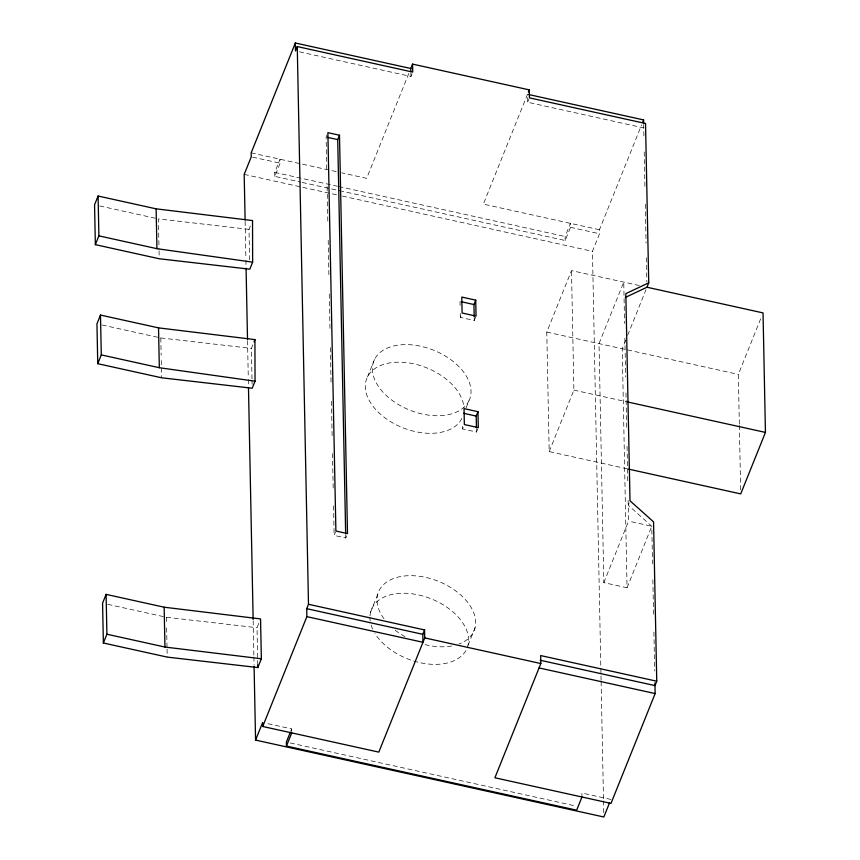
<?xml version="1.0" encoding="UTF-8"?>
<svg xmlns="http://www.w3.org/2000/svg" width="860" height="860" viewBox="0 0 860 860"><rect width="100%" height="100%" fill="white"/><g stroke="black" fill="none" stroke-linecap="round" stroke-linejoin="round"><path stroke-width="0.64" stroke-dasharray="4.3 3.22" d="M249.615 259.892L249.002 229.351L250.325 226.062M274.824 176.386L274.738 172.398L280.037 159.218L280.123 163.206L274.824 176.386L300.978 182.159M327.004 134.848L326.123 137.052L326.789 170.581M252.012 378.938L251.4 348.397L253.603 342.904M408.812 73.433L366.639 178.343L341.71 172.838M299.43 51.836L410.951 76.465L412.273 73.175M257.763 664.898L257.022 627.714L259.225 622.221M367.435 377.035L374.498 359.458M346.623 535.78L345.741 537.984L334.131 535.414L335.454 532.125M643.904 135.891L643.742 127.925L527.674 102.243L528.997 98.954M290.702 731.312L291.658 728.914L266.428 723.346M475.601 317.179L474.279 320.479L460.347 317.404L461.229 315.201M370.552 612.245L377.615 594.668M466.055 407.919L468.883 400.889A51.578 32.25 21.9 0 0 410.575 344.774A51.578 32.25 21.9 0 0 385.613 394.858A51.578 32.25 21.9 0 0 468.883 400.889M477.848 428.721L476.515 432.021L462.594 428.946L463.475 426.743M565.203 240.52L565.117 236.532L570.416 223.353L570.503 227.341L565.203 240.52L341.527 191.113M627.252 468.829L549.185 451.586L546.777 332.078L571.491 270.61L639.227 285.52M601.086 680.271L592.454 251.324L599.528 233.748L599.442 229.76L641.614 124.861M467.99 645.355L475.064 627.789M549.185 451.586L573.899 390.117L571.491 270.61M625.704 340.13L622.242 348.741L627.047 587.767L603.827 582.639L599.022 343.613L623.747 282.101L624.575 323.435M627.682 335.217L645.978 289.691M629.122 502.992L628.241 505.185L651.772 526.255L652.536 563.762M603.827 582.639L628.563 521.128L628.101 498.51M627.047 587.767L651.772 526.255L628.563 521.128M739.331 424.066L738.332 374.39L761.057 317.834M249.002 229.351L158.401 218.913L159.025 249.454M102.114 324.983L160.799 337.948L251.4 348.397M107.779 604.322L166.421 617.276L257.022 627.714M251.174 152.844L336.464 171.677M599.442 229.76L483.352 204.121L527.513 94.278L527.674 102.243M252.571 157.122L280.123 163.206M570.503 227.341L599.528 233.748M274.738 172.398L337.529 186.265M338.829 186.555L565.117 236.532M302.29 182.449L340.227 190.834M244.186 174.397L337.152 194.93M342.387 196.091L592.454 251.324M99.717 205.948L157.24 218.655M546.777 332.078L738.332 374.39M573.899 390.117L626.37 401.706M610.901 799.424L581.887 793.017L581.941 795.672M290.282 742.965L576.587 806.196M644.226 151.962L644.989 189.469M645.29 204.196L646.075 243.036M646.365 257.763L646.86 281.876M739.353 425.41L740.654 489.867M652.858 579.833L653.611 617.351M653.901 632.078L654.686 670.929M624.876 338.13L625.661 376.895M625.983 392.923L626.736 430.344M627.058 446.383L627.811 483.804M601.118 681.614L603.494 799.574M603.516 800.918L603.763 812.979M474.193 316.491L474.279 320.479M476.462 429.366L476.515 432.021M460.025 301.462L460.1 305.45M460.261 313.416L460.347 317.404M462.54 426.291L462.594 428.946M410.876 72.487L410.951 76.465M345.688 535.296L345.741 537.984M327.112 186.674L327.875 224.234M328.197 240.327L328.95 277.887M329.272 293.98L330.036 331.541M330.358 347.633L331.111 385.194M331.433 401.287L332.164 437.503M332.487 453.596L333.239 491.157M333.54 505.906L334.131 535.414M291.658 728.914L291.712 731.57M252.044 380.26L252.12 384.248M245.132 221.321L245.885 258.849M245.917 260.193L246.046 266.89M247.529 340.625L248.293 378.153M248.314 379.496L248.454 386.194M253.173 620.78L253.872 655.632M253.904 656.976L254.065 665.016M159.046 250.776L159.207 258.752M160.799 337.948L161.143 355.212M161.25 360.523L161.605 377.787M166.421 617.276L166.528 622.586M166.636 627.897L167.033 647.817M167.066 649.139L167.227 657.104M643.699 125.259L643.742 127.925M384.001 618.791A51.578 32.25 21.9 0 1 398.438 577.006A51.578 32.25 21.9 0 1 465.238 599.442A51.578 32.25 21.9 0 1 459.036 644M451.683 645.989A51.578 32.25 21.9 0 1 424.958 644.602M405.017 636.712A51.578 32.25 21.9 0 1 395.213 630.219M369.983 615.867A51.578 32.25 21.9 0 1 438.686 602.279A51.578 32.25 21.9 0 1 454.983 660.287A51.578 32.25 21.9 0 1 374.874 633.293M372.627 629.047A51.578 32.25 21.9 0 1 370.38 622.092M370.187 620.952A51.578 32.25 21.9 0 1 369.929 617.125M461.82 418.465A51.578 32.25 21.9 0 1 382.539 415.971A51.578 32.25 21.9 0 1 393.095 362.458A51.578 32.25 21.9 0 1 463.927 407.758"/><path stroke-width="1.29" d="M98.094 196.026L94.557 204.809L95.352 244.649L159.207 258.752L249.808 269.191L252.636 262.16L252.539 220.569L156.133 208.84L98.094 196.026L98.889 235.855L95.352 244.649M100.48 315.061L96.954 323.844L97.75 363.683L161.605 377.787L252.206 388.225L255.033 381.195L254.936 339.603L158.53 327.875L100.48 315.061L101.286 354.9L97.75 363.683M410.844 71.154L410.79 68.499L295.335 43L251.174 152.844L251.26 156.832L244.186 174.397L245.111 219.977M625.274 297.474L646.967 287.229L648.73 282.843L645.527 123.496L529.438 97.857L529.276 89.881L412.563 64.102L412.725 72.079L297.259 46.569L295.496 50.966L295.335 43M106.102 594.378L102.576 603.172L103.372 643L167.227 657.104L257.817 667.553L261.354 658.76L260.548 618.92L164.152 607.203L106.102 594.378L106.909 634.218L103.372 643M254.055 341.796L254.936 339.603M345.666 533.952L337.722 139.61L339.496 135.224L327.886 132.655L335.894 531.018L347.504 533.587L339.496 135.224M410.79 68.499L412.563 64.102M308.482 604.279L424.571 629.928L424.733 637.894L378.808 752.124L262.719 726.485L306.869 616.641L306.719 608.676L308.482 604.279L297.259 46.569M609.493 802.939L603.838 817L255.571 740.084L262.633 722.508L262.719 726.485M528.395 92.084L529.276 89.881M290.218 732.516L286.358 742.094L286.444 746.082L576.662 810.184L581.962 796.994M286.444 746.082L291.744 732.903M474.193 316.491L473.957 304.548L475.72 300.151L461.788 297.076L462.11 313.008L476.042 316.082L475.72 300.151M476.44 428.033L476.204 416.089L477.966 411.693L464.034 408.618L464.357 424.55L478.289 427.624L477.966 411.693M306.869 616.641L422.959 642.28L422.808 634.314L424.571 629.928M642.603 122.389L643.603 119.916L528.814 94.568M540.198 660.243L654.987 685.603L656.75 681.206L540.66 655.567L540.822 663.533L494.898 777.773L610.987 803.412L655.148 693.568L654.933 682.937M646.967 287.229L763.035 312.911L765.443 432.419L740.729 493.898L628.553 469.119M648.73 282.843L625.833 293.647L630.004 500.799L653.546 521.859L656.75 681.206M106.909 634.218L164.948 647.042L261.354 658.76M98.889 235.855L156.939 248.68L252.636 262.16M101.286 354.9L159.326 367.714L255.033 381.195M327.402 137.331L337.722 139.61M461.293 301.742L473.957 304.548M627.692 401.996L765.443 432.419M463.54 413.284L476.204 416.089M306.719 608.676L422.808 634.314M424.733 637.894L540.822 663.533M539.048 667.93L655.148 693.568M257.763 664.898L257.817 667.553M246.078 268.234L247.508 339.281M248.475 387.537L253.141 619.437M254.087 666.35L255.571 740.084M156.133 208.84L156.939 248.68M158.53 327.875L159.326 367.714M164.152 607.203L164.948 647.042M643.603 119.916L643.667 123.926"/></g></svg>
